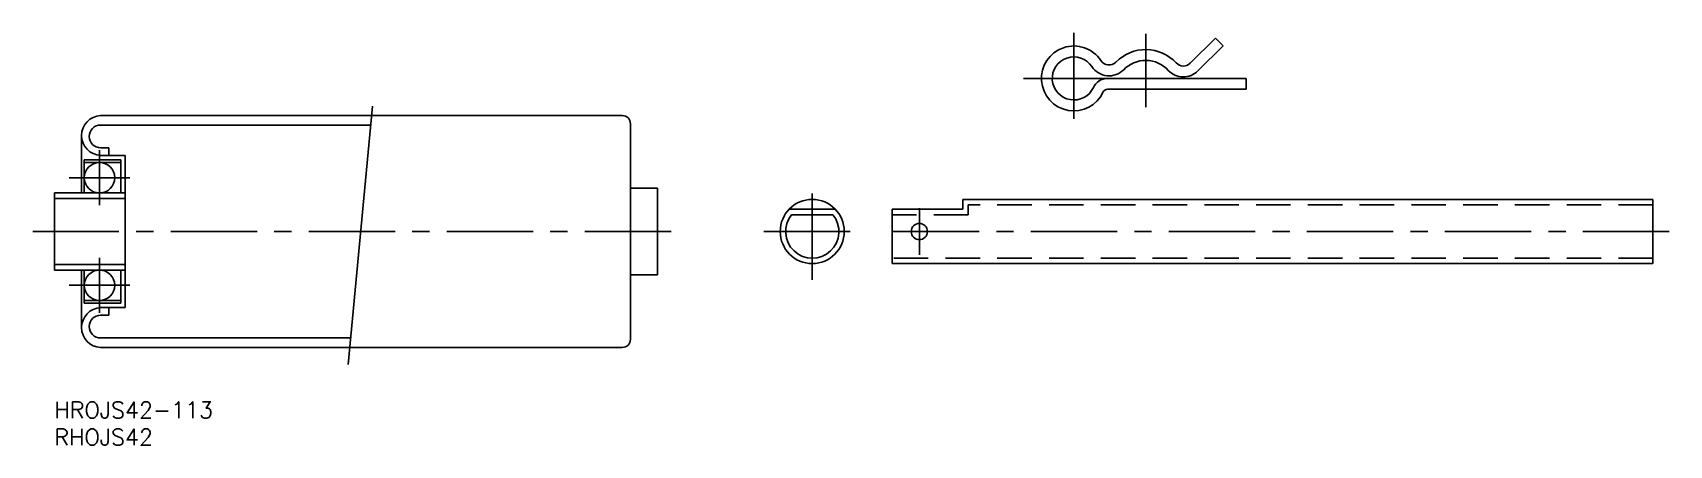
# Model space of a CAD drawing. Extents: x -4 to 297, y -8 to 68.
import ezdxf

# ---------------------------------------------------------------- set-up
doc = ezdxf.new("R2010")
doc.units = 0
doc.header["$LTSCALE"] = 0.5
doc.linetypes.add('CENTER', pattern=[50.8, 31.75, -6.35, 6.35, -6.35])
doc.linetypes.add('DASHED', pattern=[19.05, 12.7, -6.35])
for name, color, linetype in [('MSM_CENTER', 1, 'CENTER'), ('MSM_CONTINUOUS', 7, 'CONTINUOUS'), ('MSM_DASHED', 4, 'DASHED'), ('MSM_NARROW', 5, 'CONTINUOUS'), ('MSM_PART_NUMBER', 7, 'CONTINUOUS')]:
    doc.layers.add(name, color=color, linetype=linetype)
doc.styles.get("Standard").update_dxf_attribs({"font": 'txt.shx', "height": 3, "bigfont": 'bigfont.shx'})

# ---------------------------------------------------------------- blocks, each defined once
blk = doc.blocks.new('*U4')
at = {"layer": 'MSM_PART_NUMBER'}
blk.add_text('HROJS42-113', height=3, dxfattribs=at).set_placement((0, -3))
blk = doc.blocks.new('*U5')
at = {"layer": 'MSM_PART_NUMBER'}
blk.add_text('RHOJS42', height=3, dxfattribs=at).set_placement((0, -8))

msp = doc.modelspace()

# ---------------------------------------------------------------- linework, layer by layer
at = {"layer": 'MSM_CENTER'}
for p, q in [((187.59, 67.94), (187.59, 50.37)), ((200.81, 67.75), (200.81, 54.24)), ((178.3, 59.53), (193.77, 59.53)), ((8.3, 46.33), (8.3, 36.17)), ((2.72, 41.25), (13.88, 41.25)), ((139.45, 22.45), (139.45, 40.31)), ((159.16, 27.06), (159.16, 35.64)), ((-4, 31.35), (115, 31.35)), ((130.55, 31.35), (148.35, 31.35)), ((297.16, 31.35), (151.16, 31.35)), ((8.3, 16.37), (8.3, 26.53)), ((2.72, 21.45), (13.88, 21.45))]:
    msp.add_line(p, q, dxfattribs=at)
at = {"layer": 'MSM_CONTINUOUS'}
for p, q in [((209, 62.32), (213.65, 66.97)), ((213.65, 66.97), (215.07, 65.56)), ((210.42, 60.91), (215.07, 65.56)), ((193.77, 59.53), (219.32, 59.53)), ((193.77, 57.53), (219.32, 57.53)), ((219.32, 59.53), (219.32, 57.53)), ((104.5, 52.7), (8.5, 52.7)), ((106, 51.2), (106, 11.5)), ((5, 49.02), (5, 38.45)), ((58.18, 50.95), (8.5, 50.95)), ((10, 46.75), (8.5, 46.75)), ((13, 45.35), (8.5, 45.35)), ((10, 46.75), (10, 45.35)), ((13, 45.35), (13, 17.35)), ((5.5, 38.45), (5.5, 44.55)), ((12.2, 44.55), (5.5, 44.55)), ((5.5, 44.05), (12.2, 44.05)), ((12.2, 38.45), (12.2, 44.55)), ((106, 39.35), (111, 39.35)), ((111, 23.35), (111, 39.35)), ((13, 38.45), (0, 38.45)), ((0, 24.25), (0, 38.45)), ((0, 37.45), (13, 37.45)), ((294.16, 37.25), (167.16, 37.25)), ((167.16, 35.45), (167.16, 37.25)), ((294.16, 37.25), (294.16, 25.45)), ((135.21, 35.45), (143.7, 35.45)), ((135.66, 34.45), (143.25, 34.45)), ((154.16, 25.45), (154.16, 35.45)), ((167.16, 35.45), (154.16, 35.45)), ((0, 25.25), (13, 25.25)), ((13, 24.25), (0, 24.25)), ((5, 24.25), (5, 13.67)), ((5.5, 24.25), (5.5, 18.15)), ((12.2, 24.25), (12.2, 18.15)), ((294.16, 25.45), (154.16, 25.45)), ((106, 23.35), (111, 23.35)), ((5.5, 18.65), (12.2, 18.65)), ((12.2, 18.15), (5.5, 18.15)), ((13, 17.35), (8.5, 17.35)), ((10, 15.95), (8.5, 15.95)), ((10, 15.95), (10, 17.35)), ((54.51, 11.75), (8.5, 11.75)), ((104.5, 10), (8.5, 10))]:
    msp.add_line(p, q, dxfattribs=at)
for centre, radius in [((8.3, 41.25), 2.8), ((139.45, 31.35), 5.9), ((159.16, 31.35), 1.5), ((8.3, 21.45), 2.8)]:
    msp.add_circle(centre, radius, dxfattribs=at)
for centre, radius, start, end in [((187.59, 59.53), 5.97, 33.2907, 335.3372), ((187.59, 59.53), 3.97, 33.2907, 335.3372), ((200.81, 57.17), 7.67, 42.7592, 135.5696), ((194.06, 63.78), 3.78, 213.2907, 315.5696), ((194.06, 63.78), 1.78, 213.2907, 315.5696), ((200.81, 57.17), 5.67, 42.7592, 135.5696), ((207.74, 63.58), 3.78, 222.7592, 315), ((207.74, 63.58), 1.78, 222.7592, 315), ((193.77, 56.69), 2.84, 90, 155.3372), ((193.77, 56.69), 0.84, 90, 155.3372), ((8.68, 49.02), 3.68, 92.7263, 267.2737), ((104.5, 51.2), 1.5, 0, 90), ((8.5, 48.85), 2.1, 90, 270), ((139.45, 31.35), 4.9, 140.7539, 39.2461), ((8.68, 13.67), 3.68, 92.7263, 267.2737), ((8.5, 13.85), 2.1, 90, 270), ((104.5, 11.5), 1.5, 270, 0)]:
    msp.add_arc(centre, radius, start, end, dxfattribs=at)
at = {"layer": 'MSM_DASHED'}
for p, q in [((294.16, 36.25), (168.16, 36.25)), ((168.16, 34.45), (168.16, 36.25)), ((168.16, 34.45), (154.16, 34.45)), ((294.16, 26.45), (154.16, 26.45))]:
    msp.add_line(p, q, dxfattribs=at)
at = {"layer": 'MSM_NARROW'}
msp.add_line((58.5, 54.45), (54.05, 6.84), dxfattribs=at)

# ---------------------------------------------------------------- block references
at = {"layer": 'MSM_CONTINUOUS'}
for name in ['*U4', '*U5']:
    msp.add_blockref(name, (0, 0), dxfattribs=at)

doc.saveas('drawing.dxf')
